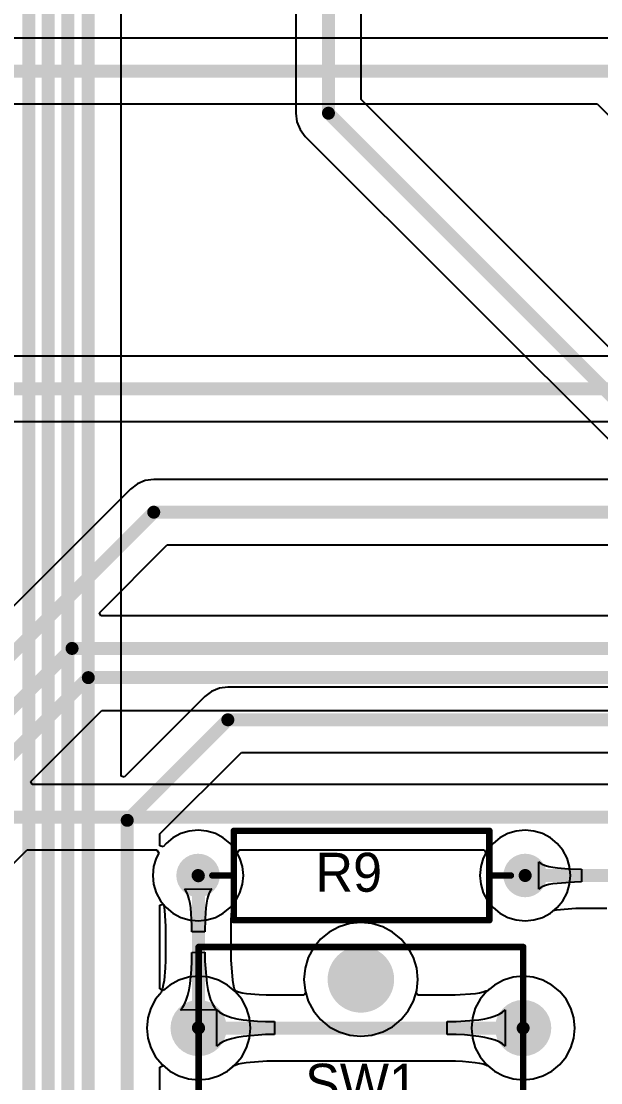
# Model space of a CAD drawing. Header units: millimetres. Extents: x 0 to 140, y 0 to 130.
# Drawn here: x 29.51 to 52.19, y 63.26 to 104.82 of the extents above; entities that cross this region are included whole.
import ezdxf

# ---------------------------------------------------------------- set-up
doc = ezdxf.new("R2010")
doc.units = ezdxf.units.MM
for name, color, linetype in [('BottomLayer', 5, 'Continuous'), ('BottomSolder', 6, 'Continuous'), ('MultiLayer', 9, 'Continuous'), ('PadHoleLayer', 156, 'Continuous'), ('TopLayer', 1, 'Continuous'), ('TopOverlay', 2, 'Continuous'), ('TopSolder', 216, 'Continuous')]:
    doc.layers.add(name, color=color, linetype=linetype)

# ---------------------------------------------------------------- blocks, each defined once
blk = doc.blocks.new('_________1_2__42')
at = {"layer": 'BottomLayer'}
h = blk.add_hatch(color=5, dxfattribs=at)
edge = h.paths.add_edge_path()
edge.add_arc((-6.4, 0), 0.75, 0, 360)
h = blk.add_hatch(color=5, dxfattribs=at)
edge = h.paths.add_edge_path()
edge.add_arc((6.4, 0), 0.75, 0, 360)
at = {"layer": 'BottomSolder'}
h = blk.add_hatch(color=6, dxfattribs=at)
edge = h.paths.add_edge_path()
edge.add_arc((-6.4, 0), 0.852, 0, 360)
h = blk.add_hatch(color=6, dxfattribs=at)
edge = h.paths.add_edge_path()
edge.add_arc((6.4, 0), 0.852, 0, 360)
at = {"layer": 'MultiLayer'}
h = blk.add_hatch(color=9, dxfattribs=at)
edge = h.paths.add_edge_path()
edge.add_arc((-6.4, 0), 0.75, 0, 360)
h = blk.add_hatch(color=9, dxfattribs=at)
edge = h.paths.add_edge_path()
edge.add_arc((6.4, 0), 0.75, 0, 360)
at = {"layer": 'PadHoleLayer'}
h = blk.add_hatch(color=156, dxfattribs=at)
edge = h.paths.add_edge_path()
edge.add_arc((-6.4, 0), 0.35, 0, 360)
h = blk.add_hatch(color=156, dxfattribs=at)
edge = h.paths.add_edge_path()
edge.add_arc((6.4, 0), 0.35, 0, 360)
at = {"layer": 'TopLayer'}
h = blk.add_hatch(color=1, dxfattribs=at)
edge = h.paths.add_edge_path()
edge.add_arc((-6.4, 0), 0.75, 0, 360)
h = blk.add_hatch(color=1, dxfattribs=at)
edge = h.paths.add_edge_path()
edge.add_arc((6.4, 0), 0.75, 0, 360)
at = {"layer": 'TopSolder'}
h = blk.add_hatch(color=216, dxfattribs=at)
edge = h.paths.add_edge_path()
edge.add_arc((-6.4, 0), 0.852, 0, 360)
h = blk.add_hatch(color=216, dxfattribs=at)
edge = h.paths.add_edge_path()
edge.add_arc((6.4, 0), 0.852, 0, 360)
at = {"layer": 'TopOverlay', "const_width": 0.254}
for points in [[(-5, 1.75), (-5, -1.75)], [(5, 1.75), (-5, 1.75)], [(5, 1.75), (5, -1.75)], [(-5.08, 0), (-5.842, 0)], [(5.842, 0), (5.08, 0)], [(5, -1.75), (-5, -1.75)]]:
    blk.add_lwpolyline(points, dxfattribs=at)
at = {"layer": 'TopOverlay', "const_width": 0.127}
for points in [[(-5.064, 1.75, 1), (-4.937, 1.75, 1)], [(-5.064, 1.75, 1), (-4.937, 1.75, 1)], [(4.937, 1.75, 1), (5.064, 1.75, 1)], [(4.937, 1.75, 1), (5.064, 1.75, 1)], [(-5.905, 0, 1), (-5.779, 0, 1)], [(-5.144, 0, 1), (-5.016, 0, 1)], [(5.016, 0, 1), (5.144, 0, 1)], [(5.779, 0, 1), (5.905, 0, 1)], [(-5.064, -1.75, 1), (-4.937, -1.75, 1)], [(-5.064, -1.75, 1), (-4.937, -1.75, 1)], [(4.937, -1.75, 1), (5.064, -1.75, 1)], [(4.937, -1.75, 1), (5.064, -1.75, 1)]]:
    blk.add_lwpolyline(points, format="xyb", close=True, dxfattribs=at)
blk = doc.blocks.new('SW_4P_B_49')
at = {"layer": 'BottomLayer'}
h = blk.add_hatch(color=5, dxfattribs=at)
edge = h.paths.add_edge_path()
edge.add_arc((-0.0254, 4.445), 1.2, 0, 360)
h = blk.add_hatch(color=5, dxfattribs=at)
edge = h.paths.add_edge_path()
edge.add_arc((-6.3754, 2.54), 1, 0, 360)
h = blk.add_hatch(color=5, dxfattribs=at)
edge = h.paths.add_edge_path()
edge.add_arc((6.35, 2.54), 1, 0, 360)
h = blk.add_hatch(color=5, dxfattribs=at)
edge = h.paths.add_edge_path()
edge.add_arc((-6.3754, -2.54), 1, 0, 360)
h = blk.add_hatch(color=5, dxfattribs=at)
edge = h.paths.add_edge_path()
edge.add_arc((6.3246, -2.54), 1, 0, 360)
h = blk.add_hatch(color=5, dxfattribs=at)
edge = h.paths.add_edge_path()
edge.add_arc((-0.0254, -4.445), 1.2, 0, 360)
at = {"layer": 'BottomSolder'}
h = blk.add_hatch(color=6, dxfattribs=at)
edge = h.paths.add_edge_path()
edge.add_arc((-0.0254, 4.445), 1.3016, 0, 360)
h = blk.add_hatch(color=6, dxfattribs=at)
edge = h.paths.add_edge_path()
edge.add_arc((-6.3754, 2.54), 1.1016, 0, 360)
h = blk.add_hatch(color=6, dxfattribs=at)
edge = h.paths.add_edge_path()
edge.add_arc((6.35, 2.54), 1.1016, 0, 360)
h = blk.add_hatch(color=6, dxfattribs=at)
edge = h.paths.add_edge_path()
edge.add_arc((-6.3754, -2.54), 1.1016, 0, 360)
h = blk.add_hatch(color=6, dxfattribs=at)
edge = h.paths.add_edge_path()
edge.add_arc((6.3246, -2.54), 1.1016, 0, 360)
h = blk.add_hatch(color=6, dxfattribs=at)
edge = h.paths.add_edge_path()
edge.add_arc((-0.0254, -4.445), 1.3016, 0, 360)
at = {"layer": 'MultiLayer'}
h = blk.add_hatch(color=9, dxfattribs=at)
edge = h.paths.add_edge_path()
edge.add_arc((-0.0254, 4.445), 1.2, 0, 360)
h = blk.add_hatch(color=9, dxfattribs=at)
edge = h.paths.add_edge_path()
edge.add_arc((-6.3754, 2.54), 1, 0, 360)
h = blk.add_hatch(color=9, dxfattribs=at)
edge = h.paths.add_edge_path()
edge.add_arc((6.35, 2.54), 1, 0, 360)
h = blk.add_hatch(color=9, dxfattribs=at)
edge = h.paths.add_edge_path()
edge.add_arc((-6.3754, -2.54), 1, 0, 360)
h = blk.add_hatch(color=9, dxfattribs=at)
edge = h.paths.add_edge_path()
edge.add_arc((6.3246, -2.54), 1, 0, 360)
h = blk.add_hatch(color=9, dxfattribs=at)
edge = h.paths.add_edge_path()
edge.add_arc((-0.0254, -4.445), 1.2, 0, 360)
at = {"layer": 'PadHoleLayer'}
h = blk.add_hatch(color=156, dxfattribs=at)
edge = h.paths.add_edge_path()
edge.add_arc((-0.0254, 4.445), 1, 0, 360)
h = blk.add_hatch(color=156, dxfattribs=at)
edge = h.paths.add_edge_path()
edge.add_arc((-6.3754, 2.54), 0.6, 0, 360)
h = blk.add_hatch(color=156, dxfattribs=at)
edge = h.paths.add_edge_path()
edge.add_arc((6.35, 2.54), 0.6, 0, 360)
h = blk.add_hatch(color=156, dxfattribs=at)
edge = h.paths.add_edge_path()
edge.add_arc((-6.3754, -2.54), 0.6, 0, 360)
h = blk.add_hatch(color=156, dxfattribs=at)
edge = h.paths.add_edge_path()
edge.add_arc((6.3246, -2.54), 0.6, 0, 360)
h = blk.add_hatch(color=156, dxfattribs=at)
edge = h.paths.add_edge_path()
edge.add_arc((-0.0254, -4.445), 1, 0, 360)
at = {"layer": 'TopLayer'}
h = blk.add_hatch(color=1, dxfattribs=at)
edge = h.paths.add_edge_path()
edge.add_arc((-0.0254, 4.445), 1.2, 0, 360)
h = blk.add_hatch(color=1, dxfattribs=at)
edge = h.paths.add_edge_path()
edge.add_arc((-6.3754, 2.54), 1, 0, 360)
h = blk.add_hatch(color=1, dxfattribs=at)
edge = h.paths.add_edge_path()
edge.add_arc((6.35, 2.54), 1, 0, 360)
h = blk.add_hatch(color=1, dxfattribs=at)
edge = h.paths.add_edge_path()
edge.add_arc((-6.3754, -2.54), 1, 0, 360)
h = blk.add_hatch(color=1, dxfattribs=at)
edge = h.paths.add_edge_path()
edge.add_arc((6.3246, -2.54), 1, 0, 360)
h = blk.add_hatch(color=1, dxfattribs=at)
edge = h.paths.add_edge_path()
edge.add_arc((-0.0254, -4.445), 1.2, 0, 360)
at = {"layer": 'TopSolder'}
h = blk.add_hatch(color=216, dxfattribs=at)
edge = h.paths.add_edge_path()
edge.add_arc((-0.0254, 4.445), 1.3016, 0, 360)
h = blk.add_hatch(color=216, dxfattribs=at)
edge = h.paths.add_edge_path()
edge.add_arc((-6.3754, 2.54), 1.1016, 0, 360)
h = blk.add_hatch(color=216, dxfattribs=at)
edge = h.paths.add_edge_path()
edge.add_arc((6.35, 2.54), 1.1016, 0, 360)
h = blk.add_hatch(color=216, dxfattribs=at)
edge = h.paths.add_edge_path()
edge.add_arc((-6.3754, -2.54), 1.1016, 0, 360)
h = blk.add_hatch(color=216, dxfattribs=at)
edge = h.paths.add_edge_path()
edge.add_arc((6.3246, -2.54), 1.1016, 0, 360)
h = blk.add_hatch(color=216, dxfattribs=at)
edge = h.paths.add_edge_path()
edge.add_arc((-0.0254, -4.445), 1.3016, 0, 360)
at = {"layer": 'TopOverlay', "const_width": 0.254}
for points in [[(-6.3754, 5.715), (-6.3754, -5.715)], [(6.3246, 5.715), (-6.3754, 5.715)], [(6.3246, 5.715), (6.3246, -5.715)], [(6.3246, -5.715), (-6.3754, -5.715)]]:
    blk.add_lwpolyline(points, dxfattribs=at)
at = {"layer": 'TopOverlay', "const_width": 0.127}
for points in [[(-6.4389, 5.715, 1), (-6.3119, 5.715, 1)], [(-6.4389, 5.715, 1), (-6.3119, 5.715, 1)], [(6.2611, 5.715, 1), (6.3881, 5.715, 1)], [(6.2611, 5.715, 1), (6.3881, 5.715, 1)], [(-6.4389, -5.715, 1), (-6.3119, -5.715, 1)], [(-6.4389, -5.715, 1), (-6.3119, -5.715, 1)], [(6.2611, -5.715, 1), (6.3881, -5.715, 1)], [(6.2611, -5.715, 1), (6.3881, -5.715, 1)]]:
    blk.add_lwpolyline(points, format="xyb", close=True, dxfattribs=at)

msp = doc.modelspace()

# ---------------------------------------------------------------- linework, layer by layer
at = {"layer": 'BottomLayer'}
for p, q in [((52.578, 104.151), (28.899, 104.151)), ((28.911, 101.589), (52.047, 101.589)), ((52.047, 101.589), (61.814, 91.822)), ((61.766, 91.705), (28.899, 91.705)), ((28.911, 89.143), (61.953, 89.143)), ((34.691, 86.879), (34.359, 86.835)), ((64.052, 86.879), (34.691, 86.879)), ((33.785, 86.504), (27.458, 80.176)), ((34.051, 86.707), (33.785, 86.504)), ((34.359, 86.835), (34.051, 86.707)), ((32.567, 81.662), (35.222, 84.317)), ((35.222, 84.317), (63.192, 84.317)), ((32.615, 81.545), (32.567, 81.662)), ((65.373, 81.545), (32.615, 81.545)), ((29.88, 75.058), (32.662, 77.84)), ((32.662, 77.84), (63.336, 77.84)), ((29.928, 74.941), (29.88, 75.058)), ((58.421, 74.941), (29.928, 74.941)), ((25.695, 68.333), (29.741, 72.379)), ((29.741, 72.379), (34.818, 72.379)), ((34.818, 72.379), (34.894, 72.252)), ((37.96, 72.252), (38.036, 72.379)), ((38.036, 72.379), (47.618, 72.379)), ((47.618, 72.379), (47.694, 72.252)), ((34.788, 72.053), (34.687, 71.72)), ((34.894, 72.252), (34.788, 72.053)), ((38.066, 72.053), (37.96, 72.252)), ((38.167, 71.72), (38.066, 72.053)), ((47.588, 72.053), (47.487, 71.72)), ((47.694, 72.252), (47.588, 72.053)), ((49.757, 70.843), (49.757, 71.905)), ((49.757, 71.905), (49.824, 71.852)), ((34.687, 71.72), (34.652, 71.374)), ((38.202, 71.374), (38.167, 71.72)), ((47.487, 71.72), (47.452, 71.374)), ((49.824, 71.852), (49.913, 71.805)), ((49.913, 71.805), (50.024, 71.764)), ((50.024, 71.764), (50.158, 71.728)), ((50.158, 71.728), (50.314, 71.697)), ((50.314, 71.697), (50.493, 71.672)), ((50.493, 71.672), (50.918, 71.639)), ((50.918, 71.639), (51.433, 71.628)), ((51.433, 71.628), (51.433, 71.12)), ((34.652, 71.374), (34.687, 71.028)), ((38.167, 71.028), (38.202, 71.374)), ((47.452, 71.374), (47.487, 71.028)), ((51.164, 71.117), (50.314, 71.051)), ((51.433, 71.12), (51.164, 71.117)), ((34.687, 71.028), (34.788, 70.695)), ((34.788, 70.695), (34.952, 70.388)), ((35.899, 70.841), (36.96, 70.847)), ((35.953, 70.774), (35.899, 70.841)), ((36.001, 70.684), (35.953, 70.774)), ((36.044, 70.572), (36.001, 70.684)), ((36.864, 70.693), (36.823, 70.582)), ((36.909, 70.781), (36.864, 70.693)), ((36.96, 70.847), (36.909, 70.781)), ((37.902, 70.388), (38.066, 70.695)), ((38.066, 70.695), (38.167, 71.028)), ((47.487, 71.028), (47.588, 70.695)), ((47.588, 70.695), (47.752, 70.388)), ((49.824, 70.896), (49.757, 70.843)), ((49.913, 70.943), (49.824, 70.896)), ((50.024, 70.984), (49.913, 70.943)), ((50.158, 71.02), (50.024, 70.984)), ((50.314, 71.051), (50.158, 71.02)), ((34.952, 70.388), (35.072, 70.241)), ((35.072, 70.241), (35.084, 70.201)), ((36.081, 70.438), (36.044, 70.572)), ((36.112, 70.281), (36.081, 70.438)), ((36.138, 70.102), (36.112, 70.281)), ((36.759, 70.292), (36.735, 70.114)), ((36.788, 70.448), (36.759, 70.292)), ((36.823, 70.582), (36.788, 70.448)), ((37.789, 70.223), (37.799, 70.262)), ((37.799, 70.262), (37.902, 70.388)), ((47.752, 70.388), (47.972, 70.119)), ((35.084, 70.201), (35.102, 70.108)), ((35.102, 70.108), (35.118, 69.997)), ((35.118, 69.997), (35.156, 69.394)), ((36.181, 69.432), (36.138, 70.102)), ((36.735, 70.114), (36.702, 69.688)), ((37.726, 69.639), (37.754, 70.006)), ((37.754, 70.006), (37.771, 70.128)), ((37.771, 70.128), (37.789, 70.223)), ((47.972, 70.119), (48.241, 69.899)), ((48.241, 69.899), (48.548, 69.735)), ((49.906, 69.735), (50.213, 69.899)), ((50.213, 69.899), (50.35, 70.011)), ((50.35, 70.011), (50.389, 70.021)), ((50.389, 70.021), (50.453, 70.034)), ((50.453, 70.034), (51.209, 70.093)), ((51.209, 70.093), (51.226, 70.093)), ((51.226, 70.093), (52.421, 70.093)), ((36.184, 69.165), (36.181, 69.432)), ((36.702, 69.688), (36.692, 69.172)), ((37.719, 69.267), (37.726, 69.639)), ((42.364, 69.49), (41.946, 69.363)), ((42.798, 69.533), (42.364, 69.49)), ((43.233, 69.49), (42.798, 69.533)), ((43.651, 69.363), (43.233, 69.49)), ((48.548, 69.735), (48.881, 69.634)), ((48.881, 69.634), (49.227, 69.599)), ((49.227, 69.599), (49.573, 69.634)), ((49.573, 69.634), (49.906, 69.735)), ((35.156, 69.394), (35.157, 69.365)), ((35.157, 69.365), (35.157, 68.2)), ((36.692, 69.172), (36.184, 69.165)), ((37.719, 68.213), (37.719, 69.267)), ((41.561, 69.157), (41.224, 68.881)), ((41.946, 69.363), (41.561, 69.157)), ((44.035, 69.157), (43.651, 69.363)), ((44.373, 68.881), (44.035, 69.157)), ((41.224, 68.881), (40.947, 68.543)), ((44.65, 68.543), (44.373, 68.881)), ((35.157, 68.2), (35.155, 68.045)), ((36.179, 68.017), (36.184, 68.365)), ((36.184, 68.365), (36.692, 68.371)), ((36.692, 68.371), (36.696, 68.024)), ((37.721, 68.071), (37.719, 68.213)), ((40.947, 68.543), (40.741, 68.158)), ((44.856, 68.158), (44.65, 68.543)), ((35.143, 67.765), (35.096, 67.268)), ((35.155, 68.045), (35.143, 67.765)), ((36.166, 67.695), (36.179, 68.017)), ((36.696, 68.024), (36.766, 67.144)), ((37.783, 67.273), (37.721, 68.071)), ((40.741, 68.158), (40.614, 67.74)), ((44.982, 67.74), (44.856, 68.158)), ((36.112, 67.134), (36.166, 67.695)), ((40.614, 67.74), (40.572, 67.306)), ((45.025, 67.306), (44.982, 67.74)), ((48.753, 67.388), (48.373, 67.273)), ((49.148, 67.427), (48.753, 67.388)), ((49.544, 67.388), (49.148, 67.427)), ((49.924, 67.273), (49.544, 67.388)), ((35.034, 66.951), (35.002, 66.851)), ((35.067, 67.095), (35.034, 66.951)), ((35.096, 67.268), (35.067, 67.095)), ((36.072, 66.895), (36.112, 67.134)), ((36.766, 67.144), (36.807, 66.905)), ((37.811, 67.112), (37.783, 67.273)), ((37.845, 66.969), (37.811, 67.112)), ((37.878, 66.87), (37.845, 66.969)), ((40.572, 67.306), (40.614, 66.872)), ((44.982, 66.872), (45.025, 67.306)), ((47.816, 66.915), (47.789, 66.899)), ((48.023, 67.085), (47.816, 66.915)), ((48.373, 67.273), (48.023, 67.085)), ((50.274, 67.085), (49.924, 67.273)), ((50.581, 66.833), (50.274, 67.085)), ((34.764, 66.526), (34.577, 66.176)), ((34.928, 66.726), (34.764, 66.526)), ((34.945, 66.754), (34.928, 66.726)), ((34.978, 66.794), (34.945, 66.754)), ((34.98, 66.798), (34.978, 66.794)), ((35.002, 66.851), (34.98, 66.798)), ((35.965, 66.497), (36.023, 66.682)), ((36.023, 66.682), (36.072, 66.895)), ((36.807, 66.905), (36.858, 66.692)), ((36.858, 66.692), (36.918, 66.506)), ((36.918, 66.506), (36.987, 66.348)), ((37.887, 66.847), (37.878, 66.87)), ((37.907, 66.839), (37.887, 66.847)), ((38.007, 66.807), (37.907, 66.839)), ((38.151, 66.773), (38.007, 66.807)), ((38.323, 66.744), (38.151, 66.773)), ((38.818, 66.696), (38.323, 66.744)), ((39.096, 66.684), (38.818, 66.696)), ((39.255, 66.682), (39.096, 66.684)), ((40.565, 66.682), (39.255, 66.682)), ((40.641, 66.784), (40.565, 66.682)), ((40.614, 66.872), (40.641, 66.784)), ((44.956, 66.784), (44.982, 66.872)), ((45.031, 66.682), (44.956, 66.784)), ((46.342, 66.682), (45.031, 66.682)), ((46.483, 66.684), (46.342, 66.682)), ((47.284, 66.746), (46.483, 66.684)), ((47.446, 66.773), (47.284, 66.746)), ((47.589, 66.807), (47.446, 66.773)), ((47.689, 66.839), (47.589, 66.807)), ((47.743, 66.862), (47.689, 66.839)), ((47.748, 66.865), (47.743, 66.862)), ((47.789, 66.899), (47.748, 66.865)), ((50.833, 66.526), (50.581, 66.833)), ((51.02, 66.176), (50.833, 66.526)), ((34.577, 66.176), (34.462, 65.796)), ((35.738, 66.105), (35.823, 66.209)), ((37.153, 66.11), (35.738, 66.105)), ((35.823, 66.209), (35.899, 66.339)), ((35.899, 66.339), (35.965, 66.497)), ((36.987, 66.348), (37.066, 66.215)), ((37.066, 66.215), (37.153, 66.11)), ((37.155, 64.693), (37.155, 66.109)), ((37.155, 66.109), (37.259, 66.022)), ((48.337, 66.022), (48.442, 66.109)), ((48.442, 66.109), (48.442, 64.693)), ((51.135, 65.796), (51.02, 66.176)), ((34.462, 65.796), (34.423, 65.401)), ((37.259, 66.022), (37.391, 65.945)), ((37.391, 65.945), (37.549, 65.877)), ((37.549, 65.877), (37.735, 65.818)), ((37.735, 65.818), (37.947, 65.768)), ((37.947, 65.768), (38.187, 65.728)), ((38.187, 65.728), (38.747, 65.673)), ((38.747, 65.673), (39.068, 65.66)), ((46.529, 65.66), (47.41, 65.728)), ((47.41, 65.728), (47.65, 65.768)), ((47.65, 65.768), (47.862, 65.818)), ((47.862, 65.818), (48.048, 65.877)), ((48.048, 65.877), (48.206, 65.945)), ((48.206, 65.945), (48.337, 66.022)), ((51.174, 65.401), (51.135, 65.796)), ((34.423, 65.401), (34.462, 65.006)), ((39.068, 65.66), (39.416, 65.655)), ((39.416, 65.655), (39.416, 65.147)), ((46.181, 65.655), (46.529, 65.66)), ((46.181, 65.147), (46.181, 65.655)), ((51.135, 65.006), (51.174, 65.401)), ((34.462, 65.006), (34.577, 64.626)), ((37.391, 64.857), (37.259, 64.78)), ((37.549, 64.925), (37.391, 64.857)), ((37.735, 64.984), (37.549, 64.925)), ((37.947, 65.034), (37.735, 64.984)), ((38.187, 65.074), (37.947, 65.034)), ((39.068, 65.142), (38.187, 65.074)), ((39.416, 65.147), (39.068, 65.142)), ((46.529, 65.142), (46.181, 65.147)), ((46.85, 65.129), (46.529, 65.142)), ((47.41, 65.074), (46.85, 65.129)), ((47.65, 65.034), (47.41, 65.074)), ((47.862, 64.984), (47.65, 65.034)), ((48.048, 64.925), (47.862, 64.984)), ((48.206, 64.857), (48.048, 64.925)), ((48.337, 64.78), (48.206, 64.857)), ((51.02, 64.626), (51.135, 65.006)), ((34.577, 64.626), (34.764, 64.276)), ((37.259, 64.78), (37.155, 64.693)), ((48.442, 64.693), (48.337, 64.78)), ((50.833, 64.276), (51.02, 64.626)), ((34.764, 64.276), (35.016, 63.969)), ((38.007, 63.995), (38.151, 64.029)), ((38.151, 64.029), (38.313, 64.056)), ((38.313, 64.056), (39.114, 64.118)), ((39.114, 64.118), (39.255, 64.12)), ((39.255, 64.12), (46.342, 64.12)), ((46.342, 64.12), (46.501, 64.118)), ((46.501, 64.118), (46.778, 64.106)), ((46.778, 64.106), (47.274, 64.058)), ((47.274, 64.058), (47.446, 64.029)), ((47.446, 64.029), (47.589, 63.995)), ((50.581, 63.969), (50.833, 64.276)), ((35.016, 63.969), (35.323, 63.717)), ((35.323, 63.717), (35.673, 63.529)), ((37.224, 63.529), (37.574, 63.717)), ((37.574, 63.717), (37.781, 63.887)), ((37.781, 63.887), (37.808, 63.903)), ((37.808, 63.903), (37.849, 63.937)), ((37.849, 63.937), (37.854, 63.94)), ((37.854, 63.94), (37.907, 63.963)), ((37.907, 63.963), (38.007, 63.995)), ((47.589, 63.995), (47.689, 63.963)), ((47.689, 63.963), (47.743, 63.94)), ((47.743, 63.94), (47.748, 63.937)), ((47.748, 63.937), (47.789, 63.903)), ((47.789, 63.903), (47.816, 63.887)), ((47.816, 63.887), (48.023, 63.717)), ((48.023, 63.717), (48.373, 63.529)), ((49.924, 63.529), (50.274, 63.717)), ((50.274, 63.717), (50.581, 63.969)), ((35.673, 63.529), (36.053, 63.414)), ((36.053, 63.414), (36.448, 63.375)), ((36.448, 63.375), (36.844, 63.414)), ((36.844, 63.414), (37.224, 63.529)), ((48.373, 63.529), (48.753, 63.414)), ((48.753, 63.414), (49.148, 63.375)), ((49.148, 63.375), (49.544, 63.414)), ((49.544, 63.414), (49.924, 63.529))]:
    msp.add_line(p, q, dxfattribs=at)
at = {"layer": 'BottomLayer', "const_width": 0.508}
for points in [[(27.071, 102.87), (52.578, 102.87)], [(27.071, 90.424), (62.484, 90.424)], [(27.071, 77.978), (34.691, 85.598)], [(34.691, 85.598), (64.77, 85.598)], [(23.368, 72.136), (31.496, 80.264)], [(31.496, 80.264), (67.564, 80.264)], [(23.368, 70.358), (32.131, 79.121)], [(32.131, 79.121), (66.167, 79.121)], [(29.21, 73.66), (60.071, 73.66)], [(36.427, 71.374), (36.438, 71.363)], [(36.438, 65.412), (36.438, 71.363)], [(49.227, 71.374), (54.536, 71.374)], [(36.438, 65.412), (36.448, 65.401)], [(36.448, 65.401), (49.148, 65.401)]]:
    msp.add_lwpolyline(points, dxfattribs=at)
at = {"layer": 'BottomLayer', "const_width": 0.254}
for points in [[(34.564, 85.598, 1), (34.818, 85.598, 1)], [(34.564, 85.598, 1), (34.818, 85.598, 1)], [(31.369, 80.264, 1), (31.623, 80.264, 1)], [(31.369, 80.264, 1), (31.623, 80.264, 1)], [(32.004, 79.121, 1), (32.258, 79.121, 1)], [(32.004, 79.121, 1), (32.258, 79.121, 1)], [(36.3, 71.374, 1), (36.554, 71.374, 1)], [(36.311, 71.363, 1), (36.565, 71.363, 1)], [(36.311, 71.363, 1), (36.565, 71.363, 1)], [(49.1, 71.374, 1), (49.354, 71.374, 1)], [(36.311, 65.412, 1), (36.565, 65.412, 1)], [(36.311, 65.412, 1), (36.565, 65.412, 1)], [(36.321, 65.401, 1), (36.575, 65.401, 1)], [(36.321, 65.401, 1), (36.575, 65.401, 1)], [(49.021, 65.401, 1), (49.275, 65.401, 1)]]:
    msp.add_lwpolyline(points, format="xyb", close=True, dxfattribs=at)
at = {"layer": 'TopLayer'}
for p, q in [((33.412, 75.267), (33.412, 116.799)), ((40.248, 111.659), (40.248, 101.219)), ((42.81, 101.75), (42.81, 111.492)), ((66.184, 78.376), (42.81, 101.75)), ((40.248, 101.219), (40.292, 100.887)), ((40.292, 100.887), (40.42, 100.579)), ((40.42, 100.579), (40.623, 100.313)), ((40.623, 100.313), (62.068, 78.868)), ((36.952, 78.579), (36.686, 78.376)), ((37.26, 78.707), (36.952, 78.579)), ((37.592, 78.751), (37.26, 78.707)), ((62.02, 78.751), (37.592, 78.751)), ((36.686, 78.376), (33.529, 75.219)), ((34.936, 73.002), (38.123, 76.189)), ((38.123, 76.189), (62.265, 76.189)), ((33.529, 75.219), (33.412, 75.267)), ((36.427, 73.149), (36.081, 73.114)), ((36.773, 73.114), (36.427, 73.149)), ((49.227, 73.149), (48.881, 73.114)), ((49.573, 73.114), (49.227, 73.149)), ((34.936, 72.541), (34.936, 73.002)), ((35.441, 72.849), (35.172, 72.629)), ((35.748, 73.013), (35.441, 72.849)), ((36.081, 73.114), (35.748, 73.013)), ((37.106, 73.013), (36.773, 73.114)), ((37.413, 72.849), (37.106, 73.013)), ((37.682, 72.629), (37.413, 72.849)), ((48.241, 72.849), (47.972, 72.629)), ((48.548, 73.013), (48.241, 72.849)), ((48.881, 73.114), (48.548, 73.013)), ((49.906, 73.013), (49.573, 73.114)), ((50.213, 72.849), (49.906, 73.013)), ((50.482, 72.629), (50.213, 72.849)), ((35.063, 72.496), (34.936, 72.541)), ((35.172, 72.629), (35.063, 72.496)), ((37.902, 72.36), (37.682, 72.629)), ((38.066, 72.053), (37.902, 72.36)), ((47.752, 72.36), (47.588, 72.053)), ((47.972, 72.629), (47.752, 72.36)), ((50.702, 72.36), (50.482, 72.629)), ((50.866, 72.053), (50.702, 72.36)), ((38.167, 71.72), (38.066, 72.053)), ((47.588, 72.053), (47.487, 71.72)), ((50.967, 71.72), (50.866, 72.053)), ((38.202, 71.374), (38.167, 71.72)), ((47.487, 71.72), (47.452, 71.374)), ((51.002, 71.374), (50.967, 71.72)), ((38.167, 71.028), (38.202, 71.374)), ((47.452, 71.374), (47.487, 71.028)), ((50.967, 71.028), (51.002, 71.374)), ((37.902, 70.388), (38.066, 70.695)), ((38.066, 70.695), (38.167, 71.028)), ((47.487, 71.028), (47.588, 70.695)), ((47.588, 70.695), (47.752, 70.388)), ((50.702, 70.388), (50.866, 70.695)), ((50.866, 70.695), (50.967, 71.028)), ((34.936, 70.207), (35.063, 70.252)), ((35.063, 70.252), (35.172, 70.119)), ((37.682, 70.119), (37.902, 70.388)), ((47.752, 70.388), (47.972, 70.119)), ((50.482, 70.119), (50.702, 70.388)), ((34.936, 66.932), (34.936, 70.207)), ((35.172, 70.119), (35.441, 69.899)), ((35.441, 69.899), (35.748, 69.735)), ((37.106, 69.735), (37.413, 69.899)), ((37.413, 69.899), (37.682, 70.119)), ((47.972, 70.119), (48.241, 69.899)), ((48.241, 69.899), (48.548, 69.735)), ((49.906, 69.735), (50.213, 69.899)), ((50.213, 69.899), (50.482, 70.119)), ((35.748, 69.735), (36.081, 69.634)), ((36.081, 69.634), (36.427, 69.599)), ((36.427, 69.599), (36.773, 69.634)), ((36.773, 69.634), (37.106, 69.735)), ((42.364, 69.49), (41.946, 69.363)), ((42.798, 69.533), (42.364, 69.49)), ((43.233, 69.49), (42.798, 69.533)), ((43.651, 69.363), (43.233, 69.49)), ((48.548, 69.735), (48.881, 69.634)), ((48.881, 69.634), (49.227, 69.599)), ((49.227, 69.599), (49.573, 69.634)), ((49.573, 69.634), (49.906, 69.735)), ((41.561, 69.157), (41.224, 68.881)), ((41.946, 69.363), (41.561, 69.157)), ((44.035, 69.157), (43.651, 69.363)), ((44.373, 68.881), (44.035, 69.157)), ((41.224, 68.881), (40.947, 68.543)), ((44.65, 68.543), (44.373, 68.881)), ((40.947, 68.543), (40.741, 68.158)), ((44.856, 68.158), (44.65, 68.543)), ((40.741, 68.158), (40.614, 67.74)), ((44.982, 67.74), (44.856, 68.158)), ((36.053, 67.388), (35.673, 67.273)), ((36.448, 67.427), (36.053, 67.388)), ((36.844, 67.388), (36.448, 67.427)), ((37.224, 67.273), (36.844, 67.388)), ((40.614, 67.74), (40.572, 67.306)), ((45.025, 67.306), (44.982, 67.74)), ((48.753, 67.388), (48.373, 67.273)), ((49.148, 67.427), (48.753, 67.388)), ((49.544, 67.388), (49.148, 67.427)), ((49.924, 67.273), (49.544, 67.388)), ((35.063, 66.872), (34.936, 66.932)), ((35.323, 67.085), (35.063, 66.872)), ((35.673, 67.273), (35.323, 67.085)), ((37.574, 67.085), (37.224, 67.273)), ((37.881, 66.833), (37.574, 67.085)), ((40.572, 67.306), (40.614, 66.872)), ((44.982, 66.872), (45.025, 67.306)), ((48.023, 67.085), (47.716, 66.833)), ((48.373, 67.273), (48.023, 67.085)), ((50.274, 67.085), (49.924, 67.273)), ((50.581, 66.833), (50.274, 67.085)), ((38.133, 66.526), (37.881, 66.833)), ((38.32, 66.176), (38.133, 66.526)), ((40.614, 66.872), (40.741, 66.454)), ((44.856, 66.454), (44.982, 66.872)), ((47.464, 66.526), (47.277, 66.176)), ((47.716, 66.833), (47.464, 66.526)), ((50.833, 66.526), (50.581, 66.833)), ((51.02, 66.176), (50.833, 66.526)), ((38.435, 65.796), (38.32, 66.176)), ((40.741, 66.454), (40.947, 66.069)), ((44.65, 66.069), (44.856, 66.454)), ((47.277, 66.176), (47.162, 65.796)), ((51.135, 65.796), (51.02, 66.176)), ((38.474, 65.401), (38.435, 65.796)), ((40.947, 66.069), (41.224, 65.731)), ((41.224, 65.731), (41.561, 65.455)), ((44.035, 65.455), (44.373, 65.731)), ((44.373, 65.731), (44.65, 66.069)), ((47.162, 65.796), (47.123, 65.401)), ((51.174, 65.401), (51.135, 65.796)), ((38.435, 65.006), (38.474, 65.401)), ((41.561, 65.455), (41.946, 65.249)), ((43.651, 65.249), (44.035, 65.455)), ((47.123, 65.401), (47.162, 65.006)), ((51.135, 65.006), (51.174, 65.401)), ((38.32, 64.626), (38.435, 65.006)), ((41.946, 65.249), (42.364, 65.122)), ((42.364, 65.122), (42.798, 65.079)), ((42.798, 65.079), (43.233, 65.122)), ((43.233, 65.122), (43.651, 65.249)), ((47.162, 65.006), (47.277, 64.626)), ((51.02, 64.626), (51.135, 65.006)), ((38.133, 64.276), (38.32, 64.626)), ((47.277, 64.626), (47.464, 64.276)), ((50.833, 64.276), (51.02, 64.626)), ((37.881, 63.969), (38.133, 64.276)), ((47.464, 64.276), (47.716, 63.969)), ((50.581, 63.969), (50.833, 64.276)), ((34.936, 63.87), (35.063, 63.93)), ((34.936, 56.026), (34.936, 63.87)), ((35.063, 63.93), (35.323, 63.717)), ((35.323, 63.717), (35.673, 63.529)), ((37.224, 63.529), (37.574, 63.717)), ((37.574, 63.717), (37.881, 63.969)), ((47.716, 63.969), (48.023, 63.717)), ((48.023, 63.717), (48.373, 63.529)), ((49.924, 63.529), (50.274, 63.717)), ((50.274, 63.717), (50.581, 63.969)), ((35.673, 63.529), (36.053, 63.414)), ((36.053, 63.414), (36.448, 63.375)), ((36.448, 63.375), (36.844, 63.414)), ((36.844, 63.414), (37.224, 63.529)), ((48.373, 63.529), (48.753, 63.414)), ((48.753, 63.414), (49.148, 63.375)), ((49.148, 63.375), (49.544, 63.414)), ((49.544, 63.414), (49.924, 63.529))]:
    msp.add_line(p, q, dxfattribs=at)
at = {"layer": 'TopLayer', "const_width": 0.508}
for points in [[(29.803, 40.725), (29.803, 120.862)], [(30.565, 38.947), (30.565, 120.546)], [(31.327, 37.169), (31.327, 120.056)], [(32.131, 35.433), (32.131, 117.33)], [(41.529, 101.219), (41.529, 113.157)], [(41.529, 101.219), (65.278, 77.47)], [(33.655, 73.533), (37.592, 77.47)], [(37.592, 77.47), (65.278, 77.47)], [(33.655, 51.689), (33.655, 73.533)]]:
    msp.add_lwpolyline(points, dxfattribs=at)
at = {"layer": 'TopLayer', "const_width": 0.254}
for points in [[(41.402, 101.219, 1), (41.656, 101.219, 1)], [(41.402, 101.219, 1), (41.656, 101.219, 1)], [(37.465, 77.47, 1), (37.719, 77.47, 1)], [(37.465, 77.47, 1), (37.719, 77.47, 1)], [(33.528, 73.533, 1), (33.782, 73.533, 1)], [(33.528, 73.533, 1), (33.782, 73.533, 1)]]:
    msp.add_lwpolyline(points, format="xyb", close=True, dxfattribs=at)

# ---------------------------------------------------------------- block references
at = {"rotation": 180}
for name, p in [('_________1_2__42', (42.827, 71.374)), ('SW_4P_B_49', (42.773, 62.861))]:
    msp.add_blockref(name, p, dxfattribs=at)

# ---------------------------------------------------------------- texts
at = {"layer": 'TopOverlay'}
for s, p in [('R9', (41.021, 70.739)), ('SW1', (40.615, 62.48))]:
    msp.add_text(s, height=1.524, dxfattribs=at).set_placement(p)

doc.saveas('drawing.dxf')
